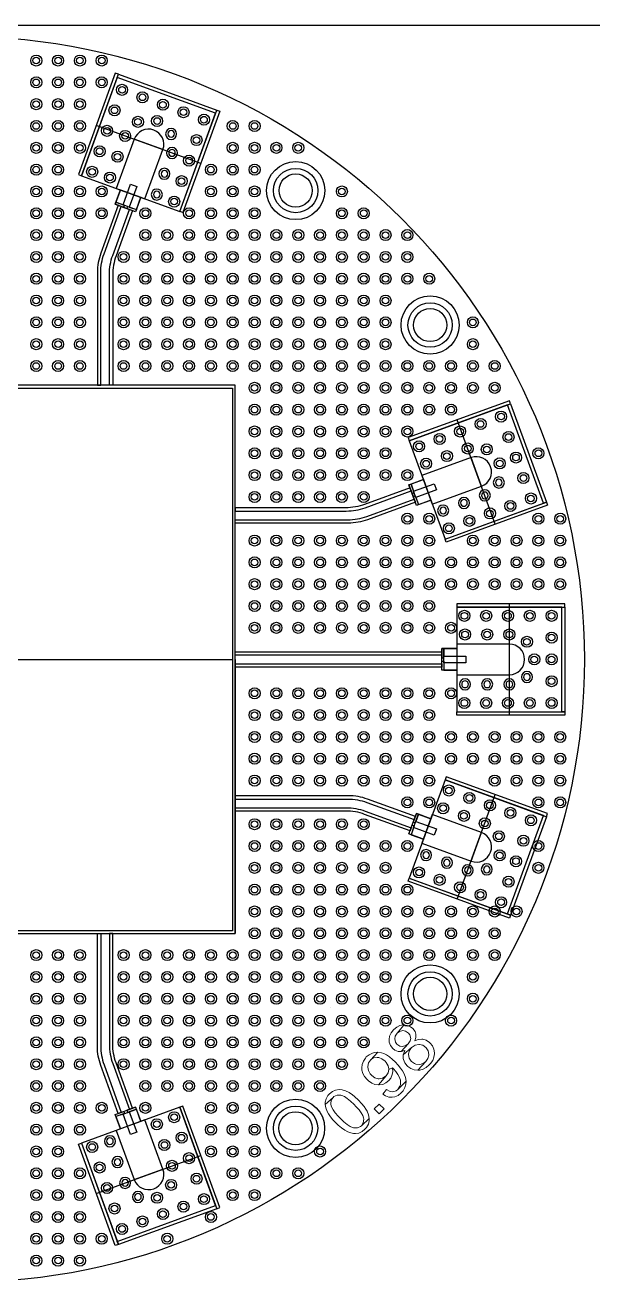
# Model space of a CAD drawing. Header units: inches. Extents: x -5.7 to 21.7, y 0 to 16.
# Drawn here: x -2.344 to -1.32, y 13.713 to 15.998 of the extents above; entities that cross this region are included whole.
import ezdxf

# ---------------------------------------------------------------- set-up
doc = ezdxf.new("R2010")
doc.units = ezdxf.units.IN
doc.header["$MEASUREMENT"] = 0
doc.layers.get('0').update_dxf_attribs({"linetype": 'CONTINUOUS'})
for name, color, linetype in [('BACKMETALIZENEGATIVE', 7, 'CONTINUOUS'), ('COMMENTS', 11, 'CONTINUOUS'), ('FRONTMETALLIZE', 90, 'CONTINUOUS'), ('HOLES', 1, 'CONTINUOUS'), ('VIA', 4, 'CONTINUOUS')]:
    doc.layers.add(name, color=color, linetype=linetype)

# ---------------------------------------------------------------- blocks, each defined once
blk = doc.blocks.new('VIA012')
at = {"layer": 'COMMENTS'}
blk.add_circle((0, 0), 0.01, dxfattribs=at)
at = {"layer": 'VIA'}
blk.add_circle((0, 0), 0.006, dxfattribs=at)
blk = doc.blocks.new('DuoDecaPCB_v1')
at = {"layer": 'BACKMETALIZENEGATIVE'}
blk.add_lwpolyline([(-0.495, -0.495), (0.495, -0.495), (0.495, 0.495), (-0.495, 0.495)], close=True, dxfattribs=at)
for centre, radius in [((0, 0), 1.125), ((0.604, 0.8466), 0.04), ((0.8467, 0.6038), 0.04), ((0.8466, -0.604), 0.04), ((0.6038, -0.8467), 0.04)]:
    blk.add_circle(centre, radius, dxfattribs=at)
at = {"layer": 'COMMENTS'}
for p, q in [((0.4328, 0.8956), (0.2441, 0.9643)), ((0.9643, 0.2441), (0.8956, 0.4328)), ((0.9896, -0.1004), (0.9896, 0.1004)), ((-0.49, 0), (0.49, 0)), ((0.8956, -0.4328), (0.9643, -0.2441)), ((0.2441, -0.9643), (0.4328, -0.8956))]:
    blk.add_line(p, q, dxfattribs=at)
for points in [[(0.2174, 0.8735), (0.3949, 0.8088), (0.4596, 0.9864), (0.282, 1.051)], [(0.2803, 0.8506), (0.332, 0.8317), (0.3644, 0.9205), (0.3126, 0.9394)], [(0.2782, 0.822), (0.2877, 0.8479), (0.3246, 0.8344), (0.3152, 0.8085)], [(0.2925, 0.821), (0.306, 0.858), (0.3171, 0.8539), (0.3036, 0.8169)], [(0.8088, 0.3949), (0.8735, 0.2174), (1.051, 0.282), (0.9864, 0.4596)], [(0.8317, 0.332), (0.8506, 0.2803), (0.9394, 0.3126), (0.9205, 0.3644)], [(0.8085, 0.3152), (0.8344, 0.3246), (0.8479, 0.2877), (0.822, 0.2782)], [(0.8169, 0.3036), (0.8539, 0.3171), (0.858, 0.306), (0.821, 0.2925)], [(0.8951, 0.0945), (0.8951, -0.0945), (1.0841, -0.0945), (1.0841, 0.0945)], [(0.8951, 0.0276), (0.8951, -0.0276), (0.9896, -0.0276), (0.9896, 0.0276)], [(0.8676, 0.0197), (0.8951, 0.0197), (0.8951, -0.0197), (0.8676, -0.0197)], [(0.8715, 0.0059), (0.9109, 0.0059), (0.9109, -0.0059), (0.8715, -0.0059)], [(0.8735, -0.2174), (0.8088, -0.3949), (0.9864, -0.4596), (1.051, -0.282)], [(0.822, -0.2782), (0.8479, -0.2877), (0.8344, -0.3246), (0.8085, -0.3152)], [(0.821, -0.2925), (0.858, -0.306), (0.8539, -0.3171), (0.8169, -0.3036)], [(0.8506, -0.2803), (0.8317, -0.332), (0.9205, -0.3644), (0.9394, -0.3126)], [(0.3949, -0.8088), (0.2174, -0.8735), (0.282, -1.051), (0.4596, -0.9864)], [(0.3152, -0.8085), (0.3246, -0.8344), (0.2877, -0.8479), (0.2782, -0.822)], [(0.3036, -0.8169), (0.3171, -0.8539), (0.306, -0.858), (0.2925, -0.821)], [(0.332, -0.8317), (0.2803, -0.8506), (0.3126, -0.9394), (0.3644, -0.9205)]]:
    blk.add_lwpolyline(points, close=True, dxfattribs=at)
for centre in [(0.604, 0.8466), (0.8467, 0.6038), (0.8466, -0.604), (0.6038, -0.8467)]:
    blk.add_circle(centre, 0.0525, dxfattribs=at)
at = {"layer": 'FRONTMETALLIZE'}
for p, q in [((0.2893, 0.8179), (0.3041, 0.8125)), ((0.8125, 0.3041), (0.8179, 0.2893)), ((0.495, 0), (0.495, -0.495)), ((0.6663, -0.6281), (0.6663, -0.6281)), ((0.6663, -0.6281), (0.6663, -0.6281)), ((0.7614, -0.7849), (0.7614, -0.7849))]:
    blk.add_line(p, q, dxfattribs=at)
for points in [[(0.2785, 1.0586), (0.2118, 0.8755), (0.2174, 0.8735), (0.284, 1.0566)], [(0.4616, 0.9919), (0.4596, 0.9864), (0.282, 1.051), (0.284, 1.0566)], [(0.4671, 0.9899), (0.4005, 0.8068), (0.3949, 0.8088), (0.4616, 0.9919)], [(0.2796, 0.8257), (0.2782, 0.822), (0.2939, 0.8162), (0.2953, 0.8199)], [(0.3166, 0.8122), (0.3152, 0.8085), (0.2995, 0.8142), (0.3008, 0.8179)], [(-0.495, -0.495), (0.495, -0.495), (0.495, 0.495), (-0.495, 0.495)], [(0.9899, 0.4671), (0.8068, 0.4005), (0.8088, 0.3949), (0.9919, 0.4616)], [(1.0566, 0.284), (1.051, 0.282), (0.9864, 0.4596), (0.9919, 0.4616)], [(0.8122, 0.3166), (0.8085, 0.3152), (0.8142, 0.2995), (0.8179, 0.3008)], [(0.8257, 0.2796), (0.822, 0.2782), (0.8162, 0.2939), (0.8199, 0.2953)], [(1.0586, 0.2785), (0.8755, 0.2118), (0.8735, 0.2174), (1.0566, 0.284)], [(1.09, 0.1004), (0.8951, 0.1004), (0.8951, 0.0945), (1.09, 0.0945)], [(1.09, -0.0945), (1.0841, -0.0945), (1.0841, 0.0945), (1.09, 0.0945)], [(0.8676, 0.0079), (0.495, 0.0079), (0.495, 0.0138), (0.8676, 0.0138)], [(0.8715, 0.0197), (0.8676, 0.0197), (0.8676, 0.003), (0.8715, 0.003)], [(0.495, -0.0079), (0.8676, -0.0079), (0.8676, -0.0138), (0.495, -0.0138)], [(0.8715, -0.0197), (0.8676, -0.0197), (0.8676, -0.003), (0.8715, -0.003)], [(1.09, -0.1004), (0.8951, -0.1004), (0.8951, -0.0945), (1.09, -0.0945)], [(1.0586, -0.2785), (0.8755, -0.2118), (0.8735, -0.2174), (1.0566, -0.284)], [(0.8257, -0.2796), (0.822, -0.2782), (0.8162, -0.2939), (0.8199, -0.2953)], [(0.9919, -0.4616), (0.9864, -0.4596), (1.051, -0.282), (1.0566, -0.284)], [(0.8122, -0.3166), (0.8085, -0.3152), (0.8142, -0.2995), (0.8179, -0.3008)], [(0.9899, -0.4671), (0.8068, -0.4005), (0.8088, -0.3949), (0.9919, -0.4616)], [(0.2796, -0.8257), (0.2782, -0.822), (0.2939, -0.8162), (0.2953, -0.8199)], [(0.3166, -0.8122), (0.3152, -0.8085), (0.2995, -0.8142), (0.3008, -0.8179)], [(0.4671, -0.9899), (0.4005, -0.8068), (0.3949, -0.8088), (0.4616, -0.9919)], [(0.2785, -1.0586), (0.2118, -0.8755), (0.2174, -0.8735), (0.284, -1.0566)], [(0.284, -1.0566), (0.282, -1.051), (0.4596, -0.9864), (0.4616, -0.9919)]]:
    blk.add_lwpolyline(points, close=True, dxfattribs=at)
for points in [[(0.3036, 0.8169), (0.3166, 0.8122), (0.3246, 0.8344), (0.332, 0.8317), (0.3644, 0.9205, 1), (0.3126, 0.9394), (0.2803, 0.8506), (0.2877, 0.8479), (0.2796, 0.8257), (0.2925, 0.821), (0.306, 0.858), (0.3171, 0.8539), (0.3036, 0.8169)], [(0.2893, 0.8179), (0.2838, 0.82), (0.2523, 0.7334, 0.087489), (0.2462, 0.6992), (0.2462, 0.495), (0.2521, 0.495), (0.2521, 0.6981, -0.087489), (0.2582, 0.7323)], [(0.2679, 0.6953, -0.087489), (0.2739, 0.7296), (0.3041, 0.8125), (0.3097, 0.8105), (0.2798, 0.7285, 0.087489), (0.2738, 0.6943), (0.2738, 0.495), (0.2679, 0.495)], [(0.821, 0.2925), (0.8257, 0.2796), (0.8479, 0.2877), (0.8506, 0.2803), (0.9394, 0.3126, 1), (0.9205, 0.3644), (0.8317, 0.332), (0.8344, 0.3246), (0.8122, 0.3166), (0.8169, 0.3036), (0.8539, 0.3171), (0.858, 0.306), (0.821, 0.2925)], [(0.6953, 0.2679, 0.087489), (0.7296, 0.2739), (0.8125, 0.3041), (0.8105, 0.3097), (0.7285, 0.2798, -0.087489), (0.6943, 0.2738), (0.495, 0.2738), (0.495, 0.2679)], [(0.8179, 0.2893), (0.82, 0.2838), (0.7334, 0.2523, -0.087489), (0.6992, 0.2462), (0.495, 0.2462), (0.495, 0.2521), (0.6981, 0.2521, 0.087489), (0.7323, 0.2582)], [(0.8715, -0.0059), (0.8715, -0.0197), (0.8951, -0.0197), (0.8951, -0.0276), (0.9896, -0.0276, 1), (0.9896, 0.0276), (0.8951, 0.0276), (0.8951, 0.0197), (0.8715, 0.0197), (0.8715, 0.0059), (0.9109, 0.0059), (0.9109, -0.0059), (0.8715, -0.0059)], [(0.8179, -0.2893), (0.82, -0.2838), (0.7334, -0.2523, 0.087489), (0.6992, -0.2462), (0.495, -0.2462), (0.495, -0.2521), (0.6981, -0.2521, -0.087489), (0.7323, -0.2582)], [(0.6953, -0.2679, -0.087489), (0.7296, -0.2739), (0.8125, -0.3041), (0.8105, -0.3097), (0.7285, -0.2798, 0.087489), (0.6943, -0.2738), (0.495, -0.2738), (0.495, -0.2679)], [(0.8169, -0.3036), (0.8122, -0.3166), (0.8344, -0.3246), (0.8317, -0.332), (0.9205, -0.3644, 1), (0.9394, -0.3126), (0.8506, -0.2803), (0.8479, -0.2877), (0.8257, -0.2796), (0.821, -0.2925), (0.858, -0.306), (0.8539, -0.3171), (0.8169, -0.3036)], [(0.2893, -0.8179), (0.2838, -0.82), (0.2523, -0.7334, -0.087489), (0.2462, -0.6992), (0.2462, -0.495), (0.2521, -0.495), (0.2521, -0.6981, 0.087489), (0.2582, -0.7323)], [(0.2679, -0.6953, 0.087489), (0.2739, -0.7296), (0.3041, -0.8125), (0.3097, -0.8105), (0.2798, -0.7285, -0.087489), (0.2738, -0.6943), (0.2738, -0.495), (0.2679, -0.495)], [(0.2925, -0.821), (0.2796, -0.8257), (0.2877, -0.8479), (0.2803, -0.8506), (0.3126, -0.9394, 1), (0.3644, -0.9205), (0.332, -0.8317), (0.3246, -0.8344), (0.3166, -0.8122), (0.3036, -0.8169), (0.3171, -0.8539), (0.306, -0.858), (0.2925, -0.821)]]:
    blk.add_lwpolyline(points, format="xyb", close=True, dxfattribs=at)
at = {"layer": 'FRONTMETALLIZE', "color": 3, "lineweight": 0}
for points in [[(0.7809, -0.6686), (0.7805, -0.6689), (0.7762, -0.6745), (0.7735, -0.6802), (0.7725, -0.6863), (0.7729, -0.6914), (0.7751, -0.6975), (0.7791, -0.7027), (0.7832, -0.7059), (0.7892, -0.7082), (0.7945, -0.7082), (0.807, -0.6944), (0.8029, -0.6975), (0.7968, -0.699), (0.7922, -0.6982), (0.7867, -0.6946), (0.7842, -0.6913), (0.7829, -0.6849), (0.7837, -0.6803), (0.7873, -0.6749), (0.7989, -0.6602), (0.7982, -0.6601), (0.7922, -0.6613), (0.7864, -0.6641)], [(0.7989, -0.6602), (0.7873, -0.6749), (0.7912, -0.6719), (0.7974, -0.6704), (0.802, -0.6711), (0.8075, -0.6747), (0.8101, -0.678), (0.8116, -0.6843), (0.8107, -0.6888), (0.807, -0.6944), (0.7945, -0.7082), (0.8012, -0.7061), (0.8003, -0.7079), (0.7982, -0.7142), (0.8131, -0.7008), (0.8141, -0.7), (0.8197, -0.6964), (0.8261, -0.6952), (0.8273, -0.6953), (0.8335, -0.6969), (0.8389, -0.7008), (0.8397, -0.7015), (0.8432, -0.7071), (0.8443, -0.7134), (0.8443, -0.7144), (0.8427, -0.7205), (0.8387, -0.726), (0.8245, -0.7419), (0.8278, -0.7417), (0.8338, -0.74), (0.8396, -0.7369), (0.845, -0.7324), (0.8475, -0.7297), (0.8513, -0.7241), (0.8536, -0.7182), (0.8545, -0.712), (0.8545, -0.7103), (0.8534, -0.7039), (0.8508, -0.6981), (0.8466, -0.6928), (0.8453, -0.6916), (0.8397, -0.6878), (0.8337, -0.6858), (0.8317, -0.6856), (0.8253, -0.6861), (0.8188, -0.6885), (0.8206, -0.6828), (0.8208, -0.6766), (0.8194, -0.6722), (0.8154, -0.6667), (0.8112, -0.6634), (0.8054, -0.6609)], [(0.7982, -0.7142), (0.798, -0.7205), (0.7985, -0.7226), (0.8009, -0.7284), (0.8051, -0.7339), (0.8066, -0.7352), (0.8121, -0.739), (0.818, -0.7412), (0.8245, -0.7419), (0.8387, -0.726), (0.8364, -0.7281), (0.8305, -0.7309), (0.8275, -0.7315), (0.8211, -0.7308), (0.8185, -0.7297), (0.8131, -0.726), (0.8124, -0.7253), (0.8089, -0.7198), (0.8077, -0.7134), (0.8077, -0.7125), (0.8093, -0.7063), (0.8131, -0.7008)], [(0.7315, -0.7179), (0.7298, -0.7199), (0.7261, -0.7253), (0.7239, -0.7313), (0.7233, -0.7378), (0.7236, -0.7417), (0.7253, -0.7477), (0.7284, -0.7534), (0.733, -0.7588), (0.7356, -0.7612), (0.7412, -0.7651), (0.7471, -0.7674), (0.7532, -0.7683), (0.7671, -0.7521), (0.7664, -0.7527), (0.7609, -0.7562), (0.7545, -0.7572), (0.7526, -0.7571), (0.7467, -0.7553), (0.7412, -0.7511), (0.7386, -0.7483), (0.7354, -0.7426), (0.7341, -0.7364), (0.7341, -0.7351), (0.7353, -0.7286), (0.7389, -0.7234), (0.7524, -0.7094), (0.746, -0.7101), (0.7426, -0.711), (0.7367, -0.7138)], [(0.7524, -0.7094), (0.7389, -0.7234), (0.7393, -0.723), (0.7447, -0.7197), (0.7512, -0.7188), (0.7539, -0.7191), (0.7597, -0.7214), (0.7652, -0.7257), (0.7673, -0.728), (0.7708, -0.7337), (0.7721, -0.7396), (0.7722, -0.7404), (0.7788, -0.7375), (0.7803, -0.7391), (0.7848, -0.7441), (0.7886, -0.7496), (0.7909, -0.754), (0.793, -0.7598), (0.7934, -0.7619), (0.793, -0.7685), (0.7922, -0.7709), (0.7884, -0.7764), (0.8032, -0.7615), (0.8022, -0.7551), (0.7998, -0.7484), (0.7996, -0.7481), (0.7968, -0.7431), (0.7932, -0.7379), (0.7888, -0.7325), (0.7833, -0.7268), (0.7786, -0.7223), (0.7731, -0.7176), (0.7678, -0.7141), (0.7631, -0.7117), (0.7589, -0.7104)], [(0.7722, -0.7404), (0.7708, -0.7467), (0.7671, -0.7521), (0.7532, -0.7683), (0.7545, -0.7682), (0.761, -0.7674), (0.7668, -0.7649), (0.7721, -0.7607), (0.7758, -0.7559), (0.7784, -0.7498), (0.7794, -0.7441), (0.7788, -0.7375)], [(0.6651, -0.7844), (0.6622, -0.7876), (0.6589, -0.7934), (0.6574, -0.7994), (0.6573, -0.8036), (0.6714, -0.7909), (0.6731, -0.7894), (0.6786, -0.7869), (0.6854, -0.787), (0.6875, -0.7874), (0.692, -0.7895), (0.6971, -0.7929), (0.703, -0.7977), (0.7095, -0.8039), (0.7128, -0.8072), (0.7183, -0.8133), (0.7224, -0.8189), (0.7251, -0.8238), (0.7264, -0.828), (0.7268, -0.8305), (0.726, -0.8369), (0.7227, -0.842), (0.7368, -0.829), (0.7356, -0.8227), (0.733, -0.816), (0.7308, -0.8122), (0.7273, -0.8071), (0.7229, -0.8017), (0.7174, -0.796), (0.7166, -0.7952), (0.711, -0.79), (0.7059, -0.7857), (0.7012, -0.7826), (0.7004, -0.7821), (0.6941, -0.779), (0.6881, -0.7772), (0.6824, -0.7766), (0.6759, -0.7776), (0.6704, -0.7801)], [(0.7681, -0.7768), (0.7614, -0.7849), (0.7662, -0.788), (0.7723, -0.7903), (0.7784, -0.7908), (0.7832, -0.7899), (0.7891, -0.7873), (0.7946, -0.7829), (0.7979, -0.779), (0.8011, -0.7733), (0.8029, -0.7671), (0.8032, -0.7615), (0.7884, -0.7764), (0.7853, -0.7789), (0.7792, -0.7808), (0.7745, -0.7801)], [(0.6573, -0.8036), (0.6585, -0.81), (0.6611, -0.8166), (0.6633, -0.8206), (0.6668, -0.8258), (0.6713, -0.8312), (0.6766, -0.8368), (0.6809, -0.8409), (0.6869, -0.8459), (0.6925, -0.85), (0.6981, -0.853), (0.7033, -0.8551), (0.7083, -0.8562), (0.7117, -0.8563), (0.7179, -0.8553), (0.7237, -0.8527), (0.7291, -0.8484), (0.732, -0.8451), (0.7352, -0.8394), (0.7367, -0.8333), (0.7368, -0.829), (0.7227, -0.842), (0.7212, -0.8434), (0.7155, -0.8459), (0.7086, -0.8458), (0.7067, -0.8453), (0.7022, -0.8433), (0.6969, -0.8399), (0.6911, -0.8351), (0.6846, -0.8289), (0.6806, -0.8248), (0.6754, -0.8187), (0.6714, -0.8132), (0.6688, -0.8082), (0.6674, -0.8038), (0.6672, -0.8026), (0.6678, -0.7962), (0.6714, -0.7909)], [(0.7547, -0.8206), (0.7459, -0.8118), (0.7547, -0.803), (0.7635, -0.8118), (0.7547, -0.8206)]]:
    blk.add_lwpolyline(points, close=True, dxfattribs=at)
at = {"layer": 'FRONTMETALLIZE'}
for centre, radius in [((0, 0), 1.125), ((0.604, 0.8466), 0.04), ((0.8467, 0.6038), 0.04), ((0.8466, -0.604), 0.04), ((0.6038, -0.8467), 0.04)]:
    blk.add_circle(centre, radius, dxfattribs=at)
at = {"layer": 'HOLES'}
blk.add_lwpolyline([(-0.49, 0.49), (0.49, 0.49), (0.49, -0.49), (-0.49, -0.49)], close=True, dxfattribs=at)
for centre in [(0.604, 0.8466), (0.8467, 0.6038), (0.8466, -0.604), (0.6038, -0.8467)]:
    blk.add_circle(centre, 0.03, dxfattribs=at)
at = {"layer": 'VIA'}
for p, rotation in [((0.1358, 1.0814), 89.99999999989895), ((0.1752, 1.0814), 89.99999999989895), ((0.2146, 1.0814), 89.99999999989895), ((0.254, 1.0814), 89.99999999989895), ((0.1358, 1.042), 89.99999999989895), ((0.1752, 1.042), 89.99999999989895), ((0.2146, 1.042), 89.99999999989895), ((0.254, 1.042), 89.99999999989895), ((0.2906, 1.0285), 340), ((0.1358, 1.0026), 89.99999999989895), ((0.1752, 1.0026), 89.99999999989895), ((0.2146, 1.0026), 89.99999999989895), ((0.3275, 1.015), 340), ((0.3645, 1.0016), 340), ((0.2771, 0.9915), 340), ((0.3194, 0.9707), 294.9999999999997), ((0.3539, 0.9722), 249.9999999999999), ((0.4015, 0.9881), 340), ((0.4385, 0.9746), 340), ((0.1358, 0.9632), 89.99999999989895), ((0.1752, 0.9632), 89.99999999989895), ((0.2146, 0.9632), 89.99999999989895), ((0.2636, 0.9545), 340), ((0.4904, 0.9632), 89.99999999989895), ((0.5298, 0.9632), 89.99999999989895), ((0.2962, 0.9453), 340), ((0.4251, 0.9377), 340), ((0.1358, 0.9238), 89.99999999989895), ((0.1752, 0.9238), 89.99999999989895), ((0.2146, 0.9238), 89.99999999989895), ((0.2502, 0.9175), 340), ((0.2825, 0.9077), 340), ((0.4904, 0.9238), 89.99999999989895), ((0.5298, 0.9238), 89.99999999989895), ((0.5692, 0.9238), 89.99999999989895), ((0.6086, 0.9238), 89.99999999989895), ((0.1358, 0.8844), 89.99999999989895), ((0.1752, 0.8844), 89.99999999989895), ((0.2367, 0.8805), 340), ((0.4116, 0.9007), 340), ((0.451, 0.8844), 89.99999999989895), ((0.4904, 0.8844), 89.99999999989895), ((0.5298, 0.8844), 89.99999999989895), ((0.2688, 0.8701), 340), ((0.3981, 0.8637), 340), ((0.1358, 0.845), 89.99999999989895), ((0.1752, 0.845), 89.99999999989895), ((0.2146, 0.845), 89.99999999989895), ((0.254, 0.845), 89.99999999989895), ((0.451, 0.845), 89.99999999989895), ((0.4904, 0.845), 89.99999999989895), ((0.5298, 0.845), 89.99999999989895), ((0.6874, 0.845), 89.99999999989895), ((0.3847, 0.8267), 340), ((0.1358, 0.8056), 89.99999999989895), ((0.1752, 0.8056), 89.99999999989895), ((0.2146, 0.8056), 89.99999999989895), ((0.254, 0.8056), 89.99999999989895), ((0.3328, 0.8056), 89.99999999989895), ((0.4116, 0.8056), 89.99999999989895), ((0.451, 0.8056), 89.99999999989895), ((0.4904, 0.8056), 89.99999999989895), ((0.5298, 0.8056), 89.99999999989895), ((0.6874, 0.8056), 89.99999999989895), ((0.7268, 0.8056), 89.99999999989895), ((0.1358, 0.7662), 89.99999999989895), ((0.1752, 0.7662), 89.99999999989895), ((0.2146, 0.7662), 89.99999999989895), ((0.3328, 0.7662), 89.99999999989895), ((0.3722, 0.7662), 89.99999999989895), ((0.4116, 0.7662), 89.99999999989895), ((0.451, 0.7662), 89.99999999989895), ((0.4904, 0.7662), 89.99999999989895), ((0.5298, 0.7662), 89.99999999989895), ((0.5692, 0.7662), 89.99999999989895), ((0.6086, 0.7662), 89.99999999989895), ((0.648, 0.7662), 89.99999999989895), ((0.6874, 0.7662), 89.99999999989895), ((0.7268, 0.7662), 89.99999999989895), ((0.7662, 0.7662), 89.99999999989895), ((0.8056, 0.7662), 89.99999999989895), ((0.1358, 0.7268), 89.99999999989895), ((0.1752, 0.7268), 89.99999999989895), ((0.2146, 0.7268), 89.99999999989895), ((0.2934, 0.7268), 89.99999999989895), ((0.3328, 0.7268), 89.99999999989895), ((0.3722, 0.7268), 89.99999999989895), ((0.4116, 0.7268), 89.99999999989895), ((0.451, 0.7268), 89.99999999989895), ((0.4904, 0.7268), 89.99999999989895), ((0.5298, 0.7268), 89.99999999989895), ((0.5692, 0.7268), 89.99999999989895), ((0.6086, 0.7268), 89.99999999989895), ((0.648, 0.7268), 89.99999999989895), ((0.6874, 0.7268), 89.99999999989895), ((0.7268, 0.7268), 89.99999999989895), ((0.7662, 0.7268), 89.99999999989895), ((0.8056, 0.7268), 89.99999999989895), ((0.1358, 0.6874), 89.99999999989895), ((0.1752, 0.6874), 89.99999999989895), ((0.2146, 0.6874), 89.99999999989895), ((0.2934, 0.6874), 89.99999999989895), ((0.3328, 0.6874), 89.99999999989895), ((0.3722, 0.6874), 89.99999999989895), ((0.4116, 0.6874), 89.99999999989895), ((0.451, 0.6874), 89.99999999989895), ((0.4904, 0.6874), 89.99999999989895), ((0.5298, 0.6874), 89.99999999989895), ((0.5692, 0.6874), 89.99999999989895), ((0.6086, 0.6874), 89.99999999989895), ((0.648, 0.6874), 89.99999999989895), ((0.6874, 0.6874), 89.99999999989895), ((0.7268, 0.6874), 89.99999999989895), ((0.7662, 0.6874), 89.99999999989895), ((0.8056, 0.6874), 89.99999999989895), ((0.845, 0.6874), 89.99999999989895), ((0.1358, 0.648), 89.99999999989895), ((0.1752, 0.648), 89.99999999989895), ((0.2146, 0.648), 89.99999999989895), ((0.2934, 0.648), 89.99999999989895), ((0.3328, 0.648), 89.99999999989895), ((0.3722, 0.648), 89.99999999989895), ((0.4116, 0.648), 89.99999999989895), ((0.451, 0.648), 89.99999999989895), ((0.4904, 0.648), 89.99999999989895), ((0.5298, 0.648), 89.99999999989895), ((0.5692, 0.648), 89.99999999989895), ((0.6086, 0.648), 89.99999999989895), ((0.648, 0.648), 89.99999999989895), ((0.6874, 0.648), 89.99999999989895), ((0.7268, 0.648), 89.99999999989895), ((0.7662, 0.648), 89.99999999989895), ((0.1358, 0.6086), 89.99999999989895), ((0.1752, 0.6086), 89.99999999989895), ((0.2146, 0.6086), 89.99999999989895), ((0.2934, 0.6086), 89.99999999989895), ((0.3328, 0.6086), 89.99999999989895), ((0.3722, 0.6086), 89.99999999989895), ((0.4116, 0.6086), 89.99999999989895), ((0.451, 0.6086), 89.99999999989895), ((0.4904, 0.6086), 89.99999999989895), ((0.5298, 0.6086), 89.99999999989895), ((0.5692, 0.6086), 89.99999999989895), ((0.6086, 0.6086), 89.99999999989895), ((0.648, 0.6086), 89.99999999989895), ((0.6874, 0.6086), 89.99999999989895), ((0.7268, 0.6086), 89.99999999989895), ((0.7662, 0.6086), 89.99999999989895), ((0.9238, 0.6086), 89.99999999989895), ((0.1358, 0.5692), 89.99999999989895), ((0.1752, 0.5692), 89.99999999989895), ((0.2146, 0.5692), 89.99999999989895), ((0.2934, 0.5692), 89.99999999989895), ((0.3328, 0.5692), 89.99999999989895), ((0.3722, 0.5692), 89.99999999989895), ((0.4116, 0.5692), 89.99999999989895), ((0.451, 0.5692), 89.99999999989895), ((0.4904, 0.5692), 89.99999999989895), ((0.5298, 0.5692), 89.99999999989895), ((0.5692, 0.5692), 89.99999999989895), ((0.6086, 0.5692), 89.99999999989895), ((0.648, 0.5692), 89.99999999989895), ((0.6874, 0.5692), 89.99999999989895), ((0.7268, 0.5692), 89.99999999989895), ((0.7662, 0.5692), 89.99999999989895), ((0.9238, 0.5692), 89.99999999989895), ((0.1358, 0.5298), 89.99999999989895), ((0.1752, 0.5298), 89.99999999989895), ((0.2146, 0.5298), 89.99999999989895), ((0.2934, 0.5298), 89.99999999989895), ((0.3328, 0.5298), 89.99999999989895), ((0.3722, 0.5298), 89.99999999989895), ((0.4116, 0.5298), 89.99999999989895), ((0.451, 0.5298), 89.99999999989895), ((0.4904, 0.5298), 89.99999999989895), ((0.5298, 0.5298), 89.99999999989895), ((0.5692, 0.5298), 89.99999999989895), ((0.6086, 0.5298), 89.99999999989895), ((0.648, 0.5298), 89.99999999989895), ((0.6874, 0.5298), 89.99999999989895), ((0.7268, 0.5298), 89.99999999989895), ((0.7662, 0.5298), 89.99999999989895), ((0.8056, 0.5298), 89.99999999989895), ((0.845, 0.5298), 89.99999999989895), ((0.8844, 0.5298), 89.99999999989895), ((0.9238, 0.5298), 89.99999999989895), ((0.9632, 0.5298), 89.99999999989895), ((0.5298, 0.4904), 89.99999999989895), ((0.5692, 0.4904), 89.99999999989895), ((0.6086, 0.4904), 89.99999999989895), ((0.648, 0.4904), 89.99999999989895), ((0.6874, 0.4904), 89.99999999989895), ((0.7268, 0.4904), 89.99999999989895), ((0.7662, 0.4904), 89.99999999989895), ((0.8056, 0.4904), 89.99999999989895), ((0.845, 0.4904), 89.99999999989895), ((0.8844, 0.4904), 89.99999999989895), ((0.9238, 0.4904), 89.99999999989895), ((0.9632, 0.4904), 89.99999999989895), ((0.5298, 0.451), 89.99999999989895), ((0.5692, 0.451), 89.99999999989895), ((0.6086, 0.451), 89.99999999989895), ((0.648, 0.451), 89.99999999989895), ((0.6874, 0.451), 89.99999999989895), ((0.7268, 0.451), 89.99999999989895), ((0.7662, 0.451), 89.99999999989895), ((0.8056, 0.451), 89.99999999989895), ((0.845, 0.451), 89.99999999989895), ((0.8844, 0.451), 89.99999999989895), ((0.9377, 0.4251), 289.9999999999999), ((0.9746, 0.4385), 289.9999999999999), ((0.5298, 0.4116), 89.99999999989895), ((0.5692, 0.4116), 89.99999999989895), ((0.6086, 0.4116), 89.99999999989895), ((0.648, 0.4116), 89.99999999989895), ((0.6874, 0.4116), 89.99999999989895), ((0.7268, 0.4116), 89.99999999989895), ((0.7662, 0.4116), 89.99999999989895), ((0.8056, 0.4116), 89.99999999989895), ((0.9007, 0.4116), 289.9999999999999), ((0.9881, 0.4015), 289.9999999999999), ((0.8267, 0.3847), 289.9999999999999), ((0.8637, 0.3981), 289.9999999999999), ((0.9145, 0.3808), 289.9999999999999), ((0.9489, 0.3792), 244.9999999999996), ((0.5298, 0.3722), 89.99999999989895), ((0.5692, 0.3722), 89.99999999989895), ((0.6086, 0.3722), 89.99999999989895), ((0.648, 0.3722), 89.99999999989895), ((0.6874, 0.3722), 89.99999999989895), ((0.7268, 0.3722), 89.99999999989895), ((0.7662, 0.3722), 89.99999999989895), ((0.8394, 0.3534), 289.9999999999999), ((0.8769, 0.3671), 289.9999999999999), ((0.9722, 0.3539), 199.9999999999999), ((1.0016, 0.3645), 289.9999999999999), ((1.042, 0.3722), 89.99999999989895), ((0.5298, 0.3328), 89.99999999989895), ((0.5692, 0.3328), 89.99999999989895), ((0.6086, 0.3328), 89.99999999989895), ((0.648, 0.3328), 89.99999999989895), ((0.6874, 0.3328), 89.99999999989895), ((0.7268, 0.3328), 89.99999999989895), ((0.7662, 0.3328), 89.99999999989895), ((0.8056, 0.3328), 89.99999999989895), ((1.015, 0.3275), 289.9999999999999), ((0.5298, 0.2934), 89.99999999989895), ((0.5692, 0.2934), 89.99999999989895), ((0.6086, 0.2934), 89.99999999989895), ((0.648, 0.2934), 89.99999999989895), ((0.6874, 0.2934), 89.99999999989895), ((0.7268, 0.2934), 89.99999999989895), ((1.0285, 0.2906), 289.9999999999999), ((0.9545, 0.2636), 289.9999999999999), ((0.9915, 0.2771), 289.9999999999999), ((0.8056, 0.254), 89.99999999989895), ((0.845, 0.254), 89.99999999989895), ((0.9175, 0.2502), 289.9999999999999), ((1.042, 0.254), 89.99999999989895), ((1.0814, 0.254), 89.99999999989895), ((0.8805, 0.2367), 289.9999999999999), ((0.5298, 0.2146), 89.99999999989895), ((0.5692, 0.2146), 89.99999999989895), ((0.6086, 0.2146), 89.99999999989895), ((0.648, 0.2146), 89.99999999989895), ((0.6874, 0.2146), 89.99999999989895), ((0.7268, 0.2146), 89.99999999989895), ((0.7662, 0.2146), 89.99999999989895), ((0.8056, 0.2146), 89.99999999989895), ((0.845, 0.2146), 89.99999999989895), ((0.9238, 0.2146), 89.99999999989895), ((0.9632, 0.2146), 89.99999999989895), ((1.0026, 0.2146), 89.99999999989895), ((1.042, 0.2146), 89.99999999989895), ((1.0814, 0.2146), 89.99999999989895), ((0.5298, 0.1752), 89.99999999989895), ((0.5692, 0.1752), 89.99999999989895), ((0.6086, 0.1752), 89.99999999989895), ((0.648, 0.1752), 89.99999999989895), ((0.6874, 0.1752), 89.99999999989895), ((0.7268, 0.1752), 89.99999999989895), ((0.7662, 0.1752), 89.99999999989895), ((0.8056, 0.1752), 89.99999999989895), ((0.845, 0.1752), 89.99999999989895), ((0.8844, 0.1752), 89.99999999989895), ((0.9238, 0.1752), 89.99999999989895), ((0.9632, 0.1752), 89.99999999989895), ((1.0026, 0.1752), 89.99999999989895), ((1.042, 0.1752), 89.99999999989895), ((1.0814, 0.1752), 89.99999999989895), ((0.5298, 0.1358), 89.99999999989895), ((0.5692, 0.1358), 89.99999999989895), ((0.6086, 0.1358), 89.99999999989895), ((0.648, 0.1358), 89.99999999989895), ((0.6874, 0.1358), 89.99999999989895), ((0.7268, 0.1358), 89.99999999989895), ((0.7662, 0.1358), 89.99999999989895), ((0.8056, 0.1358), 89.99999999989895), ((0.845, 0.1358), 89.99999999989895), ((0.8844, 0.1358), 89.99999999989895), ((0.9238, 0.1358), 89.99999999989895), ((0.9632, 0.1358), 89.99999999989895), ((1.0026, 0.1358), 89.99999999989895), ((1.042, 0.1358), 89.99999999989895), ((1.0814, 0.1358), 89.99999999989895), ((0.5298, 0.0964), 89.99999999989895), ((0.5692, 0.0964), 89.99999999989895), ((0.6086, 0.0964), 89.99999999989895), ((0.648, 0.0964), 89.99999999989895), ((0.6874, 0.0964), 89.99999999989895), ((0.7268, 0.0964), 89.99999999989895), ((0.7662, 0.0964), 89.99999999989895), ((0.8056, 0.0964), 89.99999999989895), ((0.845, 0.0964), 89.99999999989895), ((0.9084, 0.0787), 269.9999999999999), ((0.9477, 0.0787), 269.9999999999999), ((0.9871, 0.0787), 269.9999999999999), ((1.0265, 0.0787), 269.9999999999999), ((1.0659, 0.0787), 269.9999999999999), ((0.5298, 0.057), 89.99999999989895), ((0.5692, 0.057), 89.99999999989895), ((0.6086, 0.057), 89.99999999989895), ((0.648, 0.057), 89.99999999989895), ((0.6874, 0.057), 89.99999999989895), ((0.7268, 0.057), 89.99999999989895), ((0.7662, 0.057), 89.99999999989895), ((0.8056, 0.057), 89.99999999989895), ((0.845, 0.057), 89.99999999989895), ((0.8844, 0.057), 89.99999999989895), ((0.9096, 0.045), 269.9999999999999), ((0.9496, 0.045), 269.9999999999999), ((0.9896, 0.045), 269.9999999999999), ((1.0214, 0.0318), 224.9999999999996), ((1.0659, 0.0394), 269.9999999999999), ((1.0346, 0), 179.9999999999999), ((1.0659, 0), 269.9999999999999), ((1.0659, -0.0394), 269.9999999999999), ((0.5298, -0.0612), 89.99999999989895), ((0.5692, -0.0612), 89.99999999989895), ((0.6086, -0.0612), 89.99999999989895), ((0.648, -0.0612), 89.99999999989895), ((0.6874, -0.0612), 89.99999999989895), ((0.7268, -0.0612), 89.99999999989895), ((0.7662, -0.0612), 89.99999999989895), ((0.8056, -0.0612), 89.99999999989895), ((0.845, -0.0612), 89.99999999989895), ((0.8844, -0.0612), 89.99999999989895), ((0.5298, -0.1006), 89.99999999989895), ((0.5692, -0.1006), 89.99999999989895), ((0.6086, -0.1006), 89.99999999989895), ((0.648, -0.1006), 89.99999999989895), ((0.6874, -0.1006), 89.99999999989895), ((0.7268, -0.1006), 89.99999999989895), ((0.7662, -0.1006), 89.99999999989895), ((0.8056, -0.1006), 89.99999999989895), ((0.845, -0.1006), 89.99999999989895), ((0.9084, -0.0787), 269.9999999999999), ((0.9477, -0.0787), 269.9999999999999), ((0.9871, -0.0787), 269.9999999999999), ((1.0265, -0.0787), 269.9999999999999), ((1.0659, -0.0787), 269.9999999999999), ((0.5298, -0.14), 89.99999999989895), ((0.5692, -0.14), 89.99999999989895), ((0.6086, -0.14), 89.99999999989895), ((0.648, -0.14), 89.99999999989895), ((0.6874, -0.14), 89.99999999989895), ((0.7268, -0.14), 89.99999999989895), ((0.7662, -0.14), 89.99999999989895), ((0.8056, -0.14), 89.99999999989895), ((0.845, -0.14), 89.99999999989895), ((0.8844, -0.14), 89.99999999989895), ((0.9238, -0.14), 89.99999999989895), ((0.9632, -0.14), 89.99999999989895), ((1.0026, -0.14), 89.99999999989895), ((1.042, -0.14), 89.99999999989895), ((1.0814, -0.14), 89.99999999989895), ((0.5298, -0.1794), 89.99999999989895), ((0.5692, -0.1794), 89.99999999989895), ((0.6086, -0.1794), 89.99999999989895), ((0.648, -0.1794), 89.99999999989895), ((0.6874, -0.1794), 89.99999999989895), ((0.7268, -0.1794), 89.99999999989895), ((0.7662, -0.1794), 89.99999999989895), ((0.8056, -0.1794), 89.99999999989895), ((0.845, -0.1794), 89.99999999989895), ((0.8844, -0.1794), 89.99999999989895), ((0.9238, -0.1794), 89.99999999989895), ((0.9632, -0.1794), 89.99999999989895), ((1.0026, -0.1794), 89.99999999989895), ((1.042, -0.1794), 89.99999999989895), ((1.0814, -0.1794), 89.99999999989895), ((0.5298, -0.2188), 89.99999999989895), ((0.5692, -0.2188), 89.99999999989895), ((0.6086, -0.2188), 89.99999999989895), ((0.648, -0.2188), 89.99999999989895), ((0.6874, -0.2188), 89.99999999989895), ((0.7268, -0.2188), 89.99999999989895), ((0.7662, -0.2188), 89.99999999989895), ((0.8056, -0.2188), 89.99999999989895), ((0.845, -0.2188), 89.99999999989895), ((0.8805, -0.2367), 249.9999999999999), ((0.9632, -0.2188), 89.99999999989895), ((1.0026, -0.2188), 89.99999999989895), ((1.042, -0.2188), 89.99999999989895), ((1.0814, -0.2188), 89.99999999989895), ((0.8056, -0.2582), 89.99999999989895), ((0.845, -0.2582), 89.99999999989895), ((0.9175, -0.2502), 249.9999999999999), ((0.9545, -0.2636), 249.9999999999999), ((1.042, -0.2582), 89.99999999989895), ((1.0814, -0.2582), 89.99999999989895), ((0.8701, -0.2688), 249.9999999999999), ((0.9077, -0.2825), 249.9999999999999), ((0.9915, -0.2771), 249.9999999999999), ((0.5298, -0.2976), 89.99999999989895), ((0.5692, -0.2976), 89.99999999989895), ((0.6086, -0.2976), 89.99999999989895), ((0.648, -0.2976), 89.99999999989895), ((0.6874, -0.2976), 89.99999999989895), ((0.7268, -0.2976), 89.99999999989895), ((0.9453, -0.2962), 249.9999999999999), ((1.0285, -0.2906), 249.9999999999999), ((0.9707, -0.3194), 204.9999999999995), ((1.015, -0.3275), 249.9999999999999), ((0.5298, -0.337), 89.99999999989895), ((0.5692, -0.337), 89.99999999989895), ((0.6086, -0.337), 89.99999999989895), ((0.648, -0.337), 89.99999999989895), ((0.6874, -0.337), 89.99999999989895), ((0.7268, -0.337), 89.99999999989895), ((0.7662, -0.337), 89.99999999989895), ((0.8056, -0.337), 89.99999999989895), ((0.9722, -0.3539), 159.9999999999999), ((1.042, -0.337), 89.99999999989895), ((1.0016, -0.3645), 249.9999999999999), ((0.5298, -0.3764), 89.99999999989895), ((0.5692, -0.3764), 89.99999999989895), ((0.6086, -0.3764), 89.99999999989895), ((0.648, -0.3764), 89.99999999989895), ((0.6874, -0.3764), 89.99999999989895), ((0.7268, -0.3764), 89.99999999989895), ((0.7662, -0.3764), 89.99999999989895), ((0.8267, -0.3847), 249.9999999999999), ((0.8637, -0.3981), 249.9999999999999), ((1.042, -0.3764), 89.99999999989895), ((0.5298, -0.4158), 89.99999999989895), ((0.5692, -0.4158), 89.99999999989895), ((0.6086, -0.4158), 89.99999999989895), ((0.648, -0.4158), 89.99999999989895), ((0.6874, -0.4158), 89.99999999989895), ((0.7268, -0.4158), 89.99999999989895), ((0.7662, -0.4158), 89.99999999989895), ((0.8056, -0.4158), 89.99999999989895), ((0.9007, -0.4116), 249.9999999999999), ((0.9881, -0.4015), 249.9999999999999), ((0.9377, -0.4251), 249.9999999999999), ((0.9746, -0.4385), 249.9999999999999), ((0.5298, -0.4552), 89.99999999989895), ((0.5692, -0.4552), 89.99999999989895), ((0.6086, -0.4552), 89.99999999989895), ((0.648, -0.4552), 89.99999999989895), ((0.6874, -0.4552), 89.99999999989895), ((0.7268, -0.4552), 89.99999999989895), ((0.7662, -0.4552), 89.99999999989895), ((0.8056, -0.4552), 89.99999999989895), ((0.845, -0.4552), 89.99999999989895), ((0.8844, -0.4552), 89.99999999989895), ((0.9238, -0.4552), 89.99999999989895), ((0.9632, -0.4552), 89.99999999989895), ((1.0026, -0.4552), 89.99999999989895), ((0.5298, -0.4946), 89.99999999989895), ((0.5692, -0.4946), 89.99999999989895), ((0.6086, -0.4946), 89.99999999989895), ((0.648, -0.4946), 89.99999999989895), ((0.6874, -0.4946), 89.99999999989895), ((0.7268, -0.4946), 89.99999999989895), ((0.7662, -0.4946), 89.99999999989895), ((0.8056, -0.4946), 89.99999999989895), ((0.845, -0.4946), 89.99999999989895), ((0.8844, -0.4946), 89.99999999989895), ((0.9238, -0.4946), 89.99999999989895), ((0.9632, -0.4946), 89.99999999989895), ((0.1358, -0.534), 89.99999999989895), ((0.1752, -0.534), 89.99999999989895), ((0.2146, -0.534), 89.99999999989895), ((0.2934, -0.534), 89.99999999989895), ((0.3328, -0.534), 89.99999999989895), ((0.3722, -0.534), 89.99999999989895), ((0.4116, -0.534), 89.99999999989895), ((0.451, -0.534), 89.99999999989895), ((0.4904, -0.534), 89.99999999989895), ((0.5298, -0.534), 89.99999999989895), ((0.5692, -0.534), 89.99999999989895), ((0.6086, -0.534), 89.99999999989895), ((0.648, -0.534), 89.99999999989895), ((0.6874, -0.534), 89.99999999989895), ((0.7268, -0.534), 89.99999999989895), ((0.7662, -0.534), 89.99999999989895), ((0.8056, -0.534), 89.99999999989895), ((0.845, -0.534), 89.99999999989895), ((0.8844, -0.534), 89.99999999989895), ((0.9238, -0.534), 89.99999999989895), ((0.9632, -0.534), 89.99999999989895), ((0.1358, -0.5734), 89.99999999989895), ((0.1752, -0.5734), 89.99999999989895), ((0.2146, -0.5734), 89.99999999989895), ((0.2934, -0.5734), 89.99999999989895), ((0.3328, -0.5734), 89.99999999989895), ((0.3722, -0.5734), 89.99999999989895), ((0.4116, -0.5734), 89.99999999989895), ((0.451, -0.5734), 89.99999999989895), ((0.4904, -0.5734), 89.99999999989895), ((0.5298, -0.5734), 89.99999999989895), ((0.5692, -0.5734), 89.99999999989895), ((0.6086, -0.5734), 89.99999999989895), ((0.648, -0.5734), 89.99999999989895), ((0.6874, -0.5734), 89.99999999989895), ((0.7268, -0.5734), 89.99999999989895), ((0.7662, -0.5734), 89.99999999989895), ((0.9238, -0.5734), 89.99999999989895), ((0.1358, -0.6128), 89.99999999989895), ((0.1752, -0.6128), 89.99999999989895), ((0.2146, -0.6128), 89.99999999989895), ((0.2934, -0.6128), 89.99999999989895), ((0.3328, -0.6128), 89.99999999989895), ((0.3722, -0.6128), 89.99999999989895), ((0.4116, -0.6128), 89.99999999989895), ((0.451, -0.6128), 89.99999999989895), ((0.4904, -0.6128), 89.99999999989895), ((0.5298, -0.6128), 89.99999999989895), ((0.5692, -0.6128), 89.99999999989895), ((0.6086, -0.6128), 89.99999999989895), ((0.648, -0.6128), 89.99999999989895), ((0.6874, -0.6128), 89.99999999989895), ((0.7268, -0.6128), 89.99999999989895), ((0.7662, -0.6128), 89.99999999989895), ((0.9238, -0.6128), 89.99999999989895), ((0.1358, -0.6522), 89.99999999989895), ((0.1752, -0.6522), 89.99999999989895), ((0.2146, -0.6522), 89.99999999989895), ((0.2934, -0.6522), 89.99999999989895), ((0.3328, -0.6522), 89.99999999989895), ((0.3722, -0.6522), 89.99999999989895), ((0.4116, -0.6522), 89.99999999989895), ((0.451, -0.6522), 89.99999999989895), ((0.4904, -0.6522), 89.99999999989895), ((0.5298, -0.6522), 89.99999999989895), ((0.5692, -0.6522), 89.99999999989895), ((0.6086, -0.6522), 89.99999999989895), ((0.648, -0.6522), 89.99999999989895), ((0.6874, -0.6522), 89.99999999989895), ((0.7268, -0.6522), 89.99999999989895), ((0.7662, -0.6522), 89.99999999989895), ((0.8056, -0.6522), 89.99999999989895), ((0.8844, -0.6522), 89.99999999989895), ((0.1358, -0.6916), 89.99999999989895), ((0.1752, -0.6916), 89.99999999989895), ((0.2146, -0.6916), 89.99999999989895), ((0.2934, -0.6916), 89.99999999989895), ((0.3328, -0.6916), 89.99999999989895), ((0.3722, -0.6916), 89.99999999989895), ((0.4116, -0.6916), 89.99999999989895), ((0.451, -0.6916), 89.99999999989895), ((0.4904, -0.6916), 89.99999999989895), ((0.5298, -0.6916), 89.99999999989895), ((0.5692, -0.6916), 89.99999999989895), ((0.6086, -0.6916), 89.99999999989895), ((0.648, -0.6916), 89.99999999989895), ((0.6874, -0.6916), 89.99999999989895), ((0.7268, -0.6916), 89.99999999989895), ((0.1358, -0.731), 89.99999999989895), ((0.1752, -0.731), 89.99999999989895), ((0.2146, -0.731), 89.99999999989895), ((0.2934, -0.731), 89.99999999989895), ((0.3328, -0.731), 89.99999999989895), ((0.3722, -0.731), 89.99999999989895), ((0.4116, -0.731), 89.99999999989895), ((0.451, -0.731), 89.99999999989895), ((0.4904, -0.731), 89.99999999989895), ((0.5298, -0.731), 89.99999999989895), ((0.5692, -0.731), 89.99999999989895), ((0.6086, -0.731), 89.99999999989895), ((0.648, -0.731), 89.99999999989895), ((0.6874, -0.731), 89.99999999989895), ((0.1358, -0.7704), 89.99999999989895), ((0.1752, -0.7704), 89.99999999989895), ((0.2146, -0.7704), 89.99999999989895), ((0.3328, -0.7704), 89.99999999989895), ((0.3722, -0.7704), 89.99999999989895), ((0.4116, -0.7704), 89.99999999989895), ((0.451, -0.7704), 89.99999999989895), ((0.4904, -0.7704), 89.99999999989895), ((0.5298, -0.7704), 89.99999999989895), ((0.5692, -0.7704), 89.99999999989895), ((0.6086, -0.7704), 89.99999999989895), ((0.648, -0.7704), 89.99999999989895), ((0.1358, -0.8098), 89.99999999989895), ((0.1752, -0.8098), 89.99999999989895), ((0.2146, -0.8098), 89.99999999989895), ((0.254, -0.8098), 89.99999999989895), ((0.3328, -0.8098), 89.99999999989895), ((0.3847, -0.8267), 199.9999999999999), ((0.451, -0.8098), 89.99999999989895), ((0.4904, -0.8098), 89.99999999989895), ((0.5298, -0.8098), 89.99999999989895), ((0.1358, -0.8492), 89.99999999989895), ((0.1752, -0.8492), 89.99999999989895), ((0.2146, -0.8492), 89.99999999989895), ((0.3534, -0.8394), 199.9999999999999), ((0.451, -0.8492), 89.99999999989895), ((0.4904, -0.8492), 89.99999999989895), ((0.5298, -0.8492), 89.99999999989895), ((0.2367, -0.8805), 199.9999999999999), ((0.3671, -0.8769), 199.9999999999999), ((0.3981, -0.8637), 199.9999999999999), ((0.1358, -0.8886), 89.99999999989895), ((0.1752, -0.8886), 89.99999999989895), ((0.4116, -0.9007), 199.9999999999999), ((0.451, -0.8886), 89.99999999989895), ((0.4904, -0.8886), 89.99999999989895), ((0.5298, -0.8886), 89.99999999989895), ((0.648, -0.8886), 89.99999999989895), ((0.2502, -0.9175), 199.9999999999999), ((0.3808, -0.9145), 199.9999999999999), ((0.1358, -0.928), 89.99999999989895), ((0.1752, -0.928), 89.99999999989895), ((0.2146, -0.928), 89.99999999989895), ((0.3792, -0.9489), 154.9999999999996), ((0.4251, -0.9377), 199.9999999999999), ((0.4904, -0.928), 89.99999999989895), ((0.5298, -0.928), 89.99999999989895), ((0.5692, -0.928), 89.99999999989895), ((0.6086, -0.928), 89.99999999989895), ((0.1358, -0.9674), 89.99999999989895), ((0.1752, -0.9674), 89.99999999989895), ((0.2146, -0.9674), 89.99999999989895), ((0.2636, -0.9545), 199.9999999999999), ((0.3539, -0.9722), 109.9999999999999), ((0.4904, -0.9674), 89.99999999989895), ((0.5298, -0.9674), 89.99999999989895), ((0.2771, -0.9915), 199.9999999999999), ((0.4015, -0.9881), 199.9999999999999), ((0.4385, -0.9746), 199.9999999999999), ((0.1358, -1.0068), 89.99999999989895), ((0.1752, -1.0068), 89.99999999989895), ((0.2146, -1.0068), 89.99999999989895), ((0.3275, -1.015), 199.9999999999999), ((0.3645, -1.0016), 199.9999999999999), ((0.451, -1.0068), 89.99999999989895), ((0.2906, -1.0285), 199.9999999999999), ((0.1358, -1.0462), 89.99999999989895), ((0.1752, -1.0462), 89.99999999989895), ((0.2146, -1.0462), 89.99999999989895), ((0.254, -1.0462), 89.99999999989895), ((0.3722, -1.0462), 89.99999999989895), ((0.1358, -1.0856), 89.99999999989895), ((0.1752, -1.0856), 89.99999999989895), ((0.2146, -1.0856), 89.99999999989895)]:
    blk.add_blockref('VIA012', p, dxfattribs=dict(at, rotation=rotation))
at = {"layer": 'VIA', "xscale": -1}
for p, rotation in [((0.3792, 0.9489), 25.00000000000007), ((0.3808, 0.9145), 340), ((0.3671, 0.8769), 340), ((0.3534, 0.8394), 340), ((0.9707, 0.3194), 335), ((0.9453, 0.2962), 290), ((0.8701, 0.2688), 290), ((0.9077, 0.2825), 290), ((1.0214, -0.0318), 315.0000000000001), ((0.9096, -0.045), 270), ((0.9496, -0.045), 270), ((0.9896, -0.045), 270), ((0.8394, -0.3534), 250), ((0.8769, -0.3671), 250), ((0.9145, -0.3808), 250), ((0.9489, -0.3792), 295.0000000000001), ((0.2688, -0.8701), 200), ((0.2825, -0.9077), 200), ((0.2962, -0.9453), 200), ((0.3194, -0.9707), 245.0000000000001)]:
    blk.add_blockref('VIA012', p, dxfattribs=dict(at, rotation=rotation))

msp = doc.modelspace()

# ---------------------------------------------------------------- linework, layer by layer
msp.add_lwpolyline([(-5.7353, 15.9979), (16.2647, 15.9979), (16.2647, -0.0021), (-5.7353, -0.0021)], close=True)

# ---------------------------------------------------------------- block references
msp.add_blockref('DuoDecaPCB_v1', (-2.4603, 14.8529))

doc.saveas('drawing.dxf')
